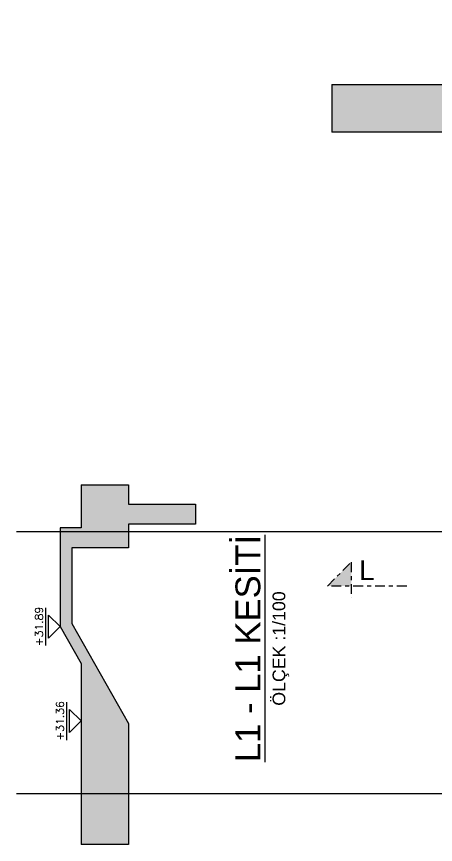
# Model space of a CAD drawing. Header units: millimetres. Extents: x 400407.2 to 400465.4, y 4544073.6 to 4544099.1.
# Drawn here: x 400439.61 to 400450.17, y 4544075.11 to 4544095.96 of the extents above; entities that cross this region are included whole.
import ezdxf
from ezdxf.enums import TextEntityAlignment as Align

# ---------------------------------------------------------------- set-up
doc = ezdxf.new("R2010")
doc.units = ezdxf.units.MM
for name, pattern in [('AKS', [3, 2.5, -0.25, 0, -0.25]), ('CENTER', [2, 1.25, -0.25, 0.25, -0.25]), ('CONTINU', [0]), ('HIDDEN', [0.375, 0.25, -0.125])]:
    doc.linetypes.add(name, pattern=pattern)
for name, color, linetype in [('aks prota', 2, 'AKS'), ('kesit prota', 1, 'Continuous'), ('kesit tarama prota', 252, 'Continuous'), ('kot prota', 4, 'Continuous'), ('merdiven prota', 2, 'Continuous'), ('PRT-CST-rc_level', 6, 'Continuous'), ('PRT-CST-rc_levermark', 4, 'Continuous'), ('skesit prota', 7, 'Continuous'), ('t35 prota', 3, 'Continuous'), ('tkesit prota', 7, 'Continuous'), ('tplan prota', 7, 'Continuous')]:
    doc.layers.add(name, color=color, linetype=linetype)
doc.styles.add('Arial', font='Arial.ttf')
doc.styles.add('OLCU', font='romanstw.shx')

# ---------------------------------------------------------------- blocks, each defined once
blk = doc.blocks.new('KOTK5')
at = {"layer": 'PRT-CST-rc_levermark'}
blk.add_line((216.7, 160), (-213.3, 160), dxfattribs=at)
blk.add_lwpolyline([(130, 130), (-130, 130), (0, 0)], close=True, dxfattribs=at)
at = {"layer": 'PRT-CST-rc_level', "style": 'OLCU'}
blk.add_attdef('000.00', text='', height=90, dxfattribs=at).set_placement((0, 193.1), align=Align.CENTER)

msp = doc.modelspace()

# ---------------------------------------------------------------- hatches: boundary and pattern name
at = {"layer": 'kesit tarama prota'}
h = msp.add_hatch(color=256, dxfattribs=at)
h.dxf.hatch_style = 1
h.paths.add_polyline_path([(400453.185, 4544093.054), (400453.185, 4544094.484), (400454.39, 4544094.484), (400456.467, 4544095.664), (400457.645, 4544095.664), (400457.645, 4544095.964), (400456.388, 4544095.964), (400454.311, 4544094.784), (400452.885, 4544094.784), (400452.885, 4544094.254), (400447.555, 4544094.254), (400447.555, 4544093.054), (400450.685, 4544093.054), (400450.685, 4544089.093), (400451.185, 4544089.093), (400451.185, 4544093.054)])
h = msp.add_hatch(color=256, dxfattribs=at)
h.dxf.hatch_style = 1
h.paths.add_polyline_path([(400441.003, 4544080.676), (400441.003, 4544082.58), (400442.433, 4544082.58), (400442.433, 4544083.179), (400444.115, 4544083.179), (400444.115, 4544083.679), (400442.433, 4544083.679), (400442.433, 4544084.168), (400441.233, 4544084.168), (400441.233, 4544083.08), (400440.703, 4544083.08), (400440.703, 4544080.597), (400441.233, 4544079.662), (400441.233, 4544075.107), (400442.433, 4544075.107), (400442.433, 4544078.153)])
h = msp.add_hatch(color=256, dxfattribs=at)
h.dxf.hatch_style = 1
h.paths.add_polyline_path([(400448.042, 4544082.218), (400447.442, 4544081.618), (400448.042, 4544081.618)])

# ---------------------------------------------------------------- linework, layer by layer
at = {"layer": 'aks prota', "ltscale": 10}
for p, q in [((400464.349, 4544082.979), (400439.607, 4544082.979)), ((400461.89, 4544076.379), (400439.607, 4544076.379))]:
    msp.add_line(p, q, dxfattribs=at)
at = {"layer": 'kesit prota', "color": 1}
for points in [[(400447.555, 4544094.254), (400452.885, 4544094.254), (400452.885, 4544094.784), (400454.311, 4544094.784), (400456.388, 4544095.964), (400457.645, 4544095.964), (400457.645, 4544095.954), (400457.645, 4544095.954), (400457.645, 4544095.664), (400456.467, 4544095.664), (400454.39, 4544094.484), (400453.185, 4544094.484), (400453.185, 4544093.054), (400451.185, 4544093.054), (400451.185, 4544089.093)], [(400450.685, 4544089.093), (400450.685, 4544093.054), (400447.555, 4544093.054)], [(400441.233, 4544084.168), (400441.233, 4544083.08), (400440.703, 4544083.08), (400440.703, 4544080.597), (400441.233, 4544079.662), (400441.233, 4544075.107)], [(400442.433, 4544084.168), (400442.433, 4544083.679), (400444.115, 4544083.679)], [(400444.115, 4544083.179), (400442.433, 4544083.179), (400442.433, 4544082.58), (400441.003, 4544082.58), (400441.003, 4544080.676), (400442.433, 4544078.153), (400442.433, 4544075.107)]]:
    msp.add_lwpolyline(points, dxfattribs=at)
at = {"layer": 'merdiven prota', "linetype": 'HIDDEN', "ltscale": 10}
for points in [[(400447.555, 4544094.254), (400447.555, 4544093.054)], [(400441.233, 4544084.168), (400442.433, 4544084.168)], [(400444.115, 4544083.679), (400444.115, 4544083.179)], [(400442.433, 4544075.107), (400441.233, 4544075.107)]]:
    msp.add_lwpolyline(points, dxfattribs=at)
at = {"layer": 'skesit prota', "linetype": 'CENTER', "ltscale": 0.2}
for p, q in [((400447.442, 4544081.618), (400448.042, 4544082.218)), ((400448.042, 4544082.218), (400448.042, 4544081.318))]:
    msp.add_line(p, q, dxfattribs=at)
msp.add_lwpolyline([(400449.442, 4544081.618), (400447.442, 4544081.618)], dxfattribs=at)

# ---------------------------------------------------------------- block references
at = {"layer": 'kot prota', "linetype": 'CONTINU', "ltscale": 0.1}
ref = msp.add_blockref('KOTK5', (400440.703, 4544080.597), dxfattribs=dict(at, xscale=-0.002222222222222222, yscale=0.002222222222222222, zscale=0.002222222222222222, rotation=89.9999999999036))
ref.add_attrib('000.00', '+31.89', dxfattribs={"layer": 'PRT-CST-rc_level', "height": 0.2, "rotation": 90, "style": 'OLCU'}).set_placement((400440.273, 4544080.597), align=Align.CENTER)
ref = msp.add_blockref('KOTK5', (400441.233, 4544078.22), dxfattribs=dict(at, xscale=-0.002222222222222222, yscale=0.002222222222222222, zscale=0.002222222222222222, rotation=89.9999999999036))
ref.add_attrib('000.00', '+31.36', dxfattribs={"layer": 'PRT-CST-rc_level', "height": 0.2, "rotation": 90, "style": 'OLCU'}).set_placement((400440.803, 4544078.22), align=Align.CENTER)

# ---------------------------------------------------------------- texts
at = {"layer": 't35 prota', "style": 'Arial'}
msp.add_text('ÖLÇEK :1/100', height=0.32, rotation=90, dxfattribs=at).set_placement((400446.235, 4544080.043), align=Align.MIDDLE)
at = {"layer": 'tkesit prota', "style": 'Arial'}
msp.add_text('L', height=0.5, dxfattribs=at).set_placement((400448.242, 4544081.768))
at = {"layer": 'tplan prota', "style": 'Arial'}
msp.add_text('%%UL1 - L1 KESİTİ', height=0.625, rotation=90, dxfattribs=at).set_placement((400445.36, 4544080.043), align=Align.MIDDLE)

doc.saveas('drawing.dxf')
